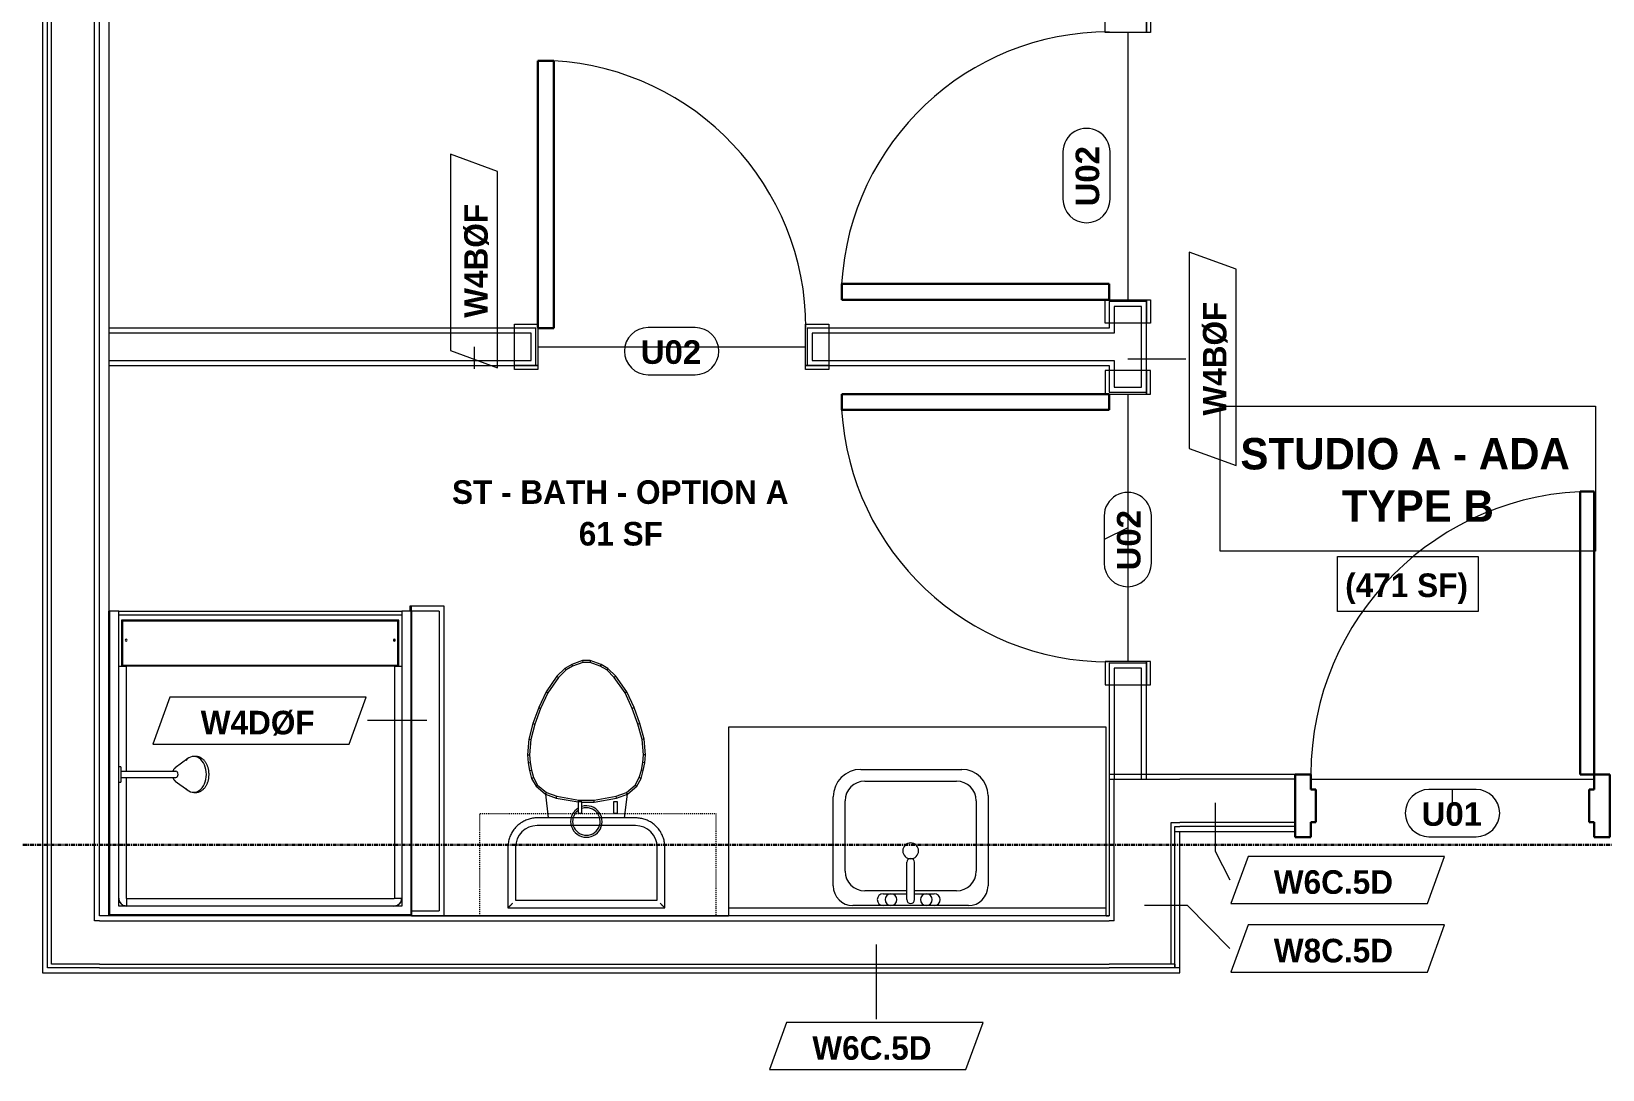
# Model space of a CAD drawing. Header units: inches. Extents: x -4058 to -1781, y 9814 to 12264.
# Drawn here: x -3411.7 to -3211.9, y 10438.6 to 10570.7 of the extents above; entities that cross this region are included whole.
import ezdxf

# ---------------------------------------------------------------- set-up
doc = ezdxf.new("R2010")
doc.units = ezdxf.units.IN
doc.header["$MEASUREMENT"] = 0
doc.linetypes.add('Dash', pattern=[0.25, 0.125, -0.125])
doc.linetypes.add('Grid Line 1_2_', pattern=[0.875, 0.5, -0.125, 0.125, -0.125])
for name, color, linetype, lineweight in [('0-1', 7, 'Continuous', 5), ('0-2', 7, 'Continuous', 9), ('A-AREA-IDEN', 2, 'Continuous', 9), ('A-DOOR-1', 7, 'Continuous', 9), ('A-DOOR-2', 10, 'Continuous', 30), ('A-DOOR-3', 31, 'Continuous', 9), ('A-DOOR-4', 31, 'Continuous', 30), ('A-DOOR-FRAM-2', 10, 'Continuous', 30), ('A-DOOR-IDEN', 31, 'Continuous', 9), ('A-FLOR-2', 192, 'Continuous', 9), ('A-WALL', 113, 'Continuous', 18), ('A-WALL-2', 250, 'Continuous', 18), ('A-WALL-3', 113, 'Continuous', 9), ('A-WALL-IDEN', 211, 'Continuous', 9), ('I-WALL-1', 7, 'Continuous', 9), ('P-SANR-FIXT', 6, 'Continuous', 9), ('Q-CASE', 31, 'Continuous', 9), ('Q-CASE-3', 31, 'Dash', 9), ('S-GRID-1', 1, 'Grid Line 1_2_', 30)]:
    doc.layers.add(name, color=color, linetype=linetype, lineweight=lineweight)
doc.styles.add('Arial_B', font='arialbd.ttf', dxfattribs={"height": 3})
doc.styles.add('Century Gothic_B', font='GOTHICB.TTF', dxfattribs={"height": 4})
doc.styles.add('Century Gothic_B_1', font='GOTHICB.TTF', dxfattribs={"height": 3})

# ---------------------------------------------------------------- blocks, each defined once
blk = doc.blocks.new('HOLLOW METAL - UNIT DOOR-2191978-UNIT PLANS - 1ST FLOOR')
at = {"layer": 'A-DOOR-1'}
blk.add_arc((18, 3.875), 36, 90, 180, dxfattribs=at)
at = {"layer": 'A-DOOR-2'}
for p, q in [((18, 39.875), (16.25, 39.875)), ((16.25, 39.875), (16.25, 3.875)), ((18, 3.875), (18, 39.875)), ((16.25, 3.875), (18, 3.875))]:
    blk.add_line(p, q, dxfattribs=at)
at = {"layer": 'A-DOOR-FRAM-2'}
for p, q in [((-18, 3.875), (-20, 3.875)), ((-20, 3.875), (-20, -4.125)), ((-18, 1.9375), (-18, 3.875)), ((18, 3.875), (18, 1.9375)), ((20, 3.875), (18, 3.875)), ((20, -4.125), (20, 3.875)), ((-17.375, 1.9375), (-18, 1.9375)), ((-17.375, -2.1875), (-17.375, 1.9375)), ((18, 1.9375), (17.375, 1.9375)), ((17.375, 1.9375), (17.375, -2.1875)), ((-18, -4.125), (-18, -2.1875)), ((-18, -2.1875), (-17.375, -2.1875)), ((17.375, -2.1875), (18, -2.1875)), ((18, -2.1875), (18, -4.125)), ((-20, -4.125), (-18, -4.125)), ((18, -4.125), (20, -4.125))]:
    blk.add_line(p, q, dxfattribs=at)
blk = doc.blocks.new('CTR - 1st Phase - Common Walls_rvt-1-UNIT PLANS - 1ST FLOOR')
at = {"layer": 'A-WALL-2'}
for p, q in [((-3409.67, 10451.54), (-3409.67, 10814.49)), ((-3409.17, 10452.04), (-3409.17, 10814.49)), ((-3403.67, 10457.54), (-3403.67, 10814.49)), ((-3274.05, 10475.54), (-3266.8, 10475.54)), ((-3274.05, 10457.54), (-3274.05, 10475.54)), ((-3266.8, 10475.54), (-3265.67, 10475.54)), ((-3251.01, 10475.54), (-3265.67, 10475.54)), ((-3266.8, 10470.04), (-3266.3, 10470.04)), ((-3266.8, 10452.04), (-3266.8, 10470.04)), ((-3266.3, 10470.04), (-3265.67, 10470.04)), ((-3266.3, 10468.91), (-3266.3, 10469.54)), ((-3266.3, 10469.54), (-3265.67, 10469.54)), ((-3266.3, 10468.91), (-3266.3, 10469.54)), ((-3266.3, 10468.91), (-3265.67, 10468.91)), ((-3266.3, 10452.04), (-3266.3, 10468.91)), ((-3251.01, 10470.04), (-3265.67, 10470.04)), ((-3251.01, 10469.54), (-3265.67, 10469.54)), ((-3403.05, 10457.54), (-3403.67, 10457.54)), ((-3403.05, 10457.54), (-3274.67, 10457.54)), ((-3274.05, 10457.54), (-3274.67, 10457.54)), ((-3409.17, 10451.54), (-3409.67, 10451.54)), ((-3403.67, 10452.04), (-3409.17, 10452.04)), ((-3403.05, 10451.54), (-3409.17, 10451.54)), ((-3403.05, 10452.04), (-3403.67, 10452.04)), ((-3403.05, 10452.04), (-3274.67, 10452.04)), ((-3403.05, 10451.54), (-3274.67, 10451.54)), ((-3274.05, 10452.04), (-3274.67, 10452.04)), ((-3266.3, 10451.54), (-3274.67, 10451.54)), ((-3266.8, 10452.04), (-3274.05, 10452.04)), ((-3266.3, 10452.04), (-3266.8, 10452.04)), ((-3266.3, 10452.04), (-3266.3, 10451.54)), ((-3266.3, 10451.54), (-3266.3, 10452.04)), ((-3265.67, 10451.54), (-3266.3, 10451.54))]:
    blk.add_line(p, q, dxfattribs=at)
at = {"layer": 'I-WALL-1'}
for p, q in [((-3410.3, 10814.49), (-3410.3, 10450.91)), ((-3403.05, 10458.16), (-3403.05, 10814.49)), ((-3274.67, 10476.16), (-3274.67, 10458.16)), ((-3274.05, 10476.16), (-3274.67, 10476.16)), ((-3265.67, 10476.16), (-3274.05, 10476.16)), ((-3251.01, 10476.16), (-3265.67, 10476.16)), ((-3265.67, 10468.91), (-3251.01, 10468.91)), ((-3265.67, 10451.54), (-3265.67, 10468.91)), ((-3401.86, 10458.16), (-3403.05, 10458.16)), ((-3274.67, 10458.16), (-3363.36, 10458.16)), ((-3410.3, 10450.91), (-3409.67, 10450.91)), ((-3409.67, 10450.91), (-3403.05, 10450.91)), ((-3403.05, 10450.91), (-3274.67, 10450.91)), ((-3274.67, 10450.91), (-3265.67, 10450.91)), ((-3265.67, 10450.91), (-3265.67, 10451.54))]:
    blk.add_line(p, q, dxfattribs=at)
at = {"layer": '0-2'}
blk.add_blockref('HOLLOW METAL - UNIT DOOR-2191978-UNIT PLANS - 1ST FLOOR', (-3231.01, 10472.29), dxfattribs=at)
blk = doc.blocks.new('CTR - 1st Phase - Structure_rvt-1-UNIT PLANS - 1ST FLOOR')
at = {"layer": 'S-GRID-1'}
blk.add_line((-1781.27, 10467.19), (-4041.78, 10467.19), dxfattribs=at)
blk = doc.blocks.new('SWING - SINGLE - FLUSH - SWING - FLUSH - 2-10 x 6-8 - PRIVACY-V37-UNIT PLANS - 1ST FLOOR')
at = {"layer": 'A-DOOR-3'}
for p, q in [((-20, 2.37), (-20, 2.87)), ((-20, 2.87), (-17, 2.87)), ((-20, 2.37), (-17, 2.37)), ((-20, -2.88), (-20, 2.37)), ((-17, 2.37), (-20, 2.37)), ((-17, 2.87), (-17, 2.37)), ((-17, 2.37), (-17, -2.88)), ((17, 2.37), (17, 2.87)), ((17, 2.87), (20, 2.87)), ((17, 2.37), (20, 2.37)), ((17, -2.88), (17, 2.37)), ((20, 2.37), (17, 2.37)), ((20, 2.87), (20, 2.37)), ((20, 2.37), (20, -2.88)), ((-17, -2.88), (-20, -2.88)), ((20, -2.88), (17, -2.88))]:
    blk.add_line(p, q, dxfattribs=at)
blk.add_arc((17, -2.38), 34.07, 180, 266.6343, dxfattribs=at)
at = {"layer": 'A-DOOR-4'}
for p, q in [((15, -2.38), (15, -36.38)), ((17, -2.38), (15, -2.38)), ((17, -2.38), (17, -36.38)), ((17, -36.38), (15, -36.38))]:
    blk.add_line(p, q, dxfattribs=at)
blk = doc.blocks.new('SWING - SINGLE - FLUSH - SWING - FLUSH - 2-10 x 6-8 - PRIVACY-4346070-UNIT PLANS - 1ST FLOOR')
at = {"layer": 'A-DOOR-3'}
for p, q in [((-20, 2.37), (-20, 2.87)), ((-20, 2.87), (-17, 2.87)), ((-20, 2.37), (-17, 2.37)), ((-20, -2.88), (-20, 2.37)), ((-17, 2.37), (-20, 2.37)), ((-17, 2.87), (-17, 2.37)), ((-17, 2.37), (-17, -2.88)), ((17, 2.37), (17, 2.87)), ((17, 2.87), (20, 2.87)), ((17, 2.37), (20, 2.37)), ((17, -2.88), (17, 2.37)), ((20, 2.37), (17, 2.37)), ((20, 2.87), (20, 2.37)), ((20, 2.37), (20, -2.88)), ((-17, -2.88), (-20, -2.88)), ((20, -2.88), (17, -2.88))]:
    blk.add_line(p, q, dxfattribs=at)
blk.add_arc((17, -2.38), 34.07, 180, 266.6343, dxfattribs=at)
at = {"layer": 'A-DOOR-4'}
for p, q in [((15, -2.38), (15, -36.38)), ((17, -2.38), (15, -2.38)), ((17, -2.38), (17, -36.38)), ((17, -36.38), (15, -36.38))]:
    blk.add_line(p, q, dxfattribs=at)
blk = doc.blocks.new('M_Sink Vanity-Square - 500 x 440mm-1372835-UNIT PLANS - 1ST FLOOR')
at = {"layer": 'P-SANR-FIXT'}
for p, q in [((-5.72, 10.23), (7.14, 10.23)), ((-5.22, 8.73), (6.46, 8.73)), ((-9.22, -4.59), (-9.22, 6.73)), ((-7.72, -2.72), (-7.72, 6.23)), ((8.96, 6.23), (8.96, -2.72)), ((10.46, 6.91), (10.46, -4.59)), ((0.12, -6.33), (0.12, -1.59)), ((1.12, -6.33), (1.12, -1.59)), ((0.12, -5.22), (-5.22, -5.22)), ((-2.88, -5.59), (0.12, -5.59)), ((6.46, -5.22), (1.12, -5.22)), ((1.12, -5.59), (3.62, -5.59)), ((7.96, -7.09), (-6.72, -7.09)), ((3.62, -7.09), (-2.88, -7.09))]:
    blk.add_line(p, q, dxfattribs=at)
for centre, radius, start, end in [((-5.72, 6.73), 3.5, 90, 180), ((7.14, 6.91), 3.32, 360, 90), ((-5.22, 6.23), 2.5, 90, 180), ((6.46, 6.23), 2.5, 360, 90), ((0.62, -0.13), 1, 360, 180), ((0.62, -0.13), 1, 180, 0), ((0.62, -1.59), 0.5, 360, 180), ((-5.22, -2.72), 2.5, 180, 270), ((6.46, -2.72), 2.5, 270, 360), ((-6.72, -4.59), 2.5, 180, 270), ((-2.88, -6.34), 0.75, 90, 270), ((-1.88, -6.34), 0.75, 360, 180), ((2.62, -6.34), 0.75, 0, 180), ((3.62, -6.34), 0.75, 270, 90), ((7.96, -4.59), 2.5, 270, 0), ((-1.88, -6.34), 0.75, 180, 0), ((0.62, -6.33), 0.5, 180, 0), ((2.62, -6.34), 0.75, 180, 0)]:
    blk.add_arc(centre, radius, start, end, dxfattribs=at)
blk = doc.blocks.new('Toilet-Domestic-3D - Toilet-Domestic-3D-1352612-UNIT PLANS - 1ST FLOOR')
at = {"layer": 'P-SANR-FIXT'}
for p, q in [((-9.98, 19.48), (-9.98, 11.75)), ((9.98, 19.48), (-9.98, 19.48)), ((-9.86, 19.36), (-9.98, 19.48)), ((9, 18.5), (-9, 18.5)), ((-9, 18.5), (-9, 11.75)), ((-9, 18.5), (-9, 11.75)), ((9, 18.5), (-9, 18.5)), ((9, 11.75), (9, 18.5)), ((9, 11.75), (9, 18.5)), ((9.98, 19.48), (9.86, 19.36)), ((9.98, 11.75), (9.98, 19.48)), ((-6.25, 9), (6.25, 9)), ((-6.25, 9), (6.25, 9)), ((-6.25, 8.02), (6.25, 8.02)), ((-4.86, 8.02), (-5.21, 5)), ((5.21, 5), (4.86, 8.02)), ((-1, 6), (-3.84, 5.5)), ((-1, 6), (-0.98, 5.75)), ((0.56, 6), (-1, 6)), ((-6.4, 4), (-6.97, 3)), ((-5.21, 5), (-6.4, 4)), ((-6.21, 3.84), (-6.4, 4)), ((-5.08, 4.78), (-6.21, 3.84)), ((-3.84, 5.5), (-5.21, 5)), ((-5.21, 5), (-5.08, 4.78)), ((-3.77, 5.26), (-5.08, 4.78)), ((-3.84, 5.5), (-3.77, 5.26)), ((-0.98, 5.75), (-3.77, 5.26)), ((0.98, 5.75), (-0.98, 5.75)), ((1, 5.98), (0.98, 5.75)), ((3.77, 5.26), (0.98, 5.75)), ((3.84, 5.5), (1.05, 5.99)), ((3.84, 5.5), (3.77, 5.26)), ((5.08, 4.78), (3.77, 5.26)), ((5.21, 5), (3.84, 5.5)), ((5.21, 5), (5.08, 4.78)), ((6.21, 3.84), (5.08, 4.78)), ((6.4, 4), (5.21, 5)), ((6.4, 4), (6.21, 3.84)), ((6.97, 3), (6.4, 4)), ((-7.24, 2), (-7.41, 1)), ((-6.97, 3), (-7.24, 2)), ((-7.24, 2), (-6.99, 1.95)), ((-6.73, 2.9), (-6.99, 1.95)), ((-6.97, 3), (-6.73, 2.9)), ((-6.21, 3.84), (-6.73, 2.9)), ((6.73, 2.9), (6.21, 3.84)), ((6.97, 3), (6.73, 2.9)), ((6.99, 1.95), (6.73, 2.9)), ((7.24, 2), (6.97, 3)), ((7.24, 2), (6.99, 1.95)), ((7.41, 1), (7.24, 2)), ((-7.41, 1), (-7.5, 0)), ((-7.41, 1), (-7.16, 0.96)), ((-7.16, 0.96), (-7.25, 0)), ((-6.99, 1.95), (-7.16, 0.96)), ((7.16, 0.96), (6.99, 1.95)), ((7.41, 1), (7.16, 0.96)), ((7.25, 0), (7.16, 0.96)), ((7.5, 0), (7.25, 0)), ((7.5, 0), (7.41, 1)), ((-7.5, 0), (-7.25, 0)), ((-7.5, 0), (-7.33, -1.99)), ((-7.33, -1.99), (-7.08, -1.95)), ((-7.33, -1.99), (-6.79, -4)), ((-7.25, 0), (-7.08, -1.95)), ((-7.08, -1.95), (-6.55, -3.92)), ((6.55, -3.92), (7.08, -1.95)), ((6.79, -4), (7.33, -1.99)), ((7.08, -1.95), (7.25, 0)), ((7.33, -1.99), (7.08, -1.95)), ((7.33, -1.99), (7.5, 0)), ((-6.79, -4), (-6.55, -3.92)), ((-6.55, -3.92), (-5.83, -5.9)), ((5.83, -5.9), (6.55, -3.92)), ((6.79, -4), (6.55, -3.92)), ((-6.79, -4), (-6.06, -6)), ((-6.06, -6), (-5.83, -5.9)), ((-5.83, -5.9), (-4.91, -7.88)), ((4.91, -7.88), (5.83, -5.9)), ((6.06, -6), (5.83, -5.9)), ((6.06, -6), (6.79, -4)), ((-6.06, -6), (-5.13, -8)), ((-5.13, -8), (-4.91, -7.88)), ((-4.91, -7.88), (-3.55, -9.84)), ((3.55, -9.84), (4.91, -7.88)), ((5.13, -8), (4.91, -7.88)), ((5.13, -8), (6.06, -6)), ((-5.13, -8), (-3.74, -10)), ((-3.74, -10), (-3.55, -9.84)), ((-3.55, -9.84), (-2.59, -10.8)), ((2.59, -10.8), (3.55, -9.84)), ((3.74, -10), (3.55, -9.84)), ((3.74, -10), (5.13, -8)), ((-3.74, -10), (-2.74, -11)), ((-2.74, -11), (-2.59, -10.8)), ((-2.74, -11), (-1.87, -11.5)), ((-2.59, -10.8), (-1.77, -11.27)), ((-1.87, -11.5), (-1.77, -11.27)), ((-1.87, -11.5), (-0.5, -12)), ((-1.77, -11.27), (-0.46, -11.75)), ((-0.5, -12), (-0.46, -11.75)), ((-0.46, -11.75), (0.46, -11.75)), ((0.46, -11.75), (1.77, -11.27)), ((0.5, -12), (0.46, -11.75)), ((0.5, -12), (1.87, -11.5)), ((1.77, -11.27), (2.59, -10.8)), ((1.87, -11.5), (1.77, -11.27)), ((1.87, -11.5), (2.74, -11)), ((2.74, -11), (2.59, -10.8)), ((2.74, -11), (3.74, -10)), ((-0.5, -12), (0.5, -12))]:
    blk.add_line(p, q, dxfattribs=at)
at = {"layer": 'P-SANR-FIXT', "flags": 128}
for points in [[(-9.98, 11.75), (-9.97, 11.6), (-9.97, 11.45), (-9.95, 11.3), (-9.93, 11.16), (-9.9, 11.01), (-9.87, 10.86), (-9.83, 10.72), (-9.79, 10.58), (-9.74, 10.44), (-9.68, 10.3), (-9.62, 10.16), (-9.56, 10.03), (-9.48, 9.9), (-9.41, 9.77), (-9.33, 9.65), (-9.24, 9.52), (-9.15, 9.41), (-9.05, 9.29), (-8.95, 9.18), (-8.85, 9.08), (-8.74, 8.97), (-8.62, 8.88), (-8.51, 8.78), (-8.39, 8.7), (-8.26, 8.61), (-8.14, 8.54), (-8.01, 8.46), (-7.87, 8.4), (-7.74, 8.33), (-7.6, 8.28), (-7.46, 8.22), (-7.32, 8.18), (-7.17, 8.14), (-7.03, 8.11), (-6.88, 8.08), (-6.74, 8.05), (-6.59, 8.04), (-6.44, 8.03), (-6.29, 8.02), (-6.25, 8.02)], [(6.25, 8.02), (6.4, 8.03), (6.55, 8.03), (6.7, 8.05), (6.84, 8.07), (6.99, 8.1), (7.14, 8.13), (7.28, 8.17), (7.42, 8.21), (7.56, 8.26), (7.7, 8.32), (7.84, 8.38), (7.97, 8.44), (8.1, 8.52), (8.23, 8.59), (8.35, 8.67), (8.48, 8.76), (8.59, 8.85), (8.71, 8.95), (8.82, 9.05), (8.92, 9.15), (9.03, 9.26), (9.12, 9.38), (9.22, 9.49), (9.3, 9.61), (9.39, 9.74), (9.46, 9.86), (9.54, 9.99), (9.6, 10.13), (9.67, 10.26), (9.72, 10.4), (9.78, 10.54), (9.82, 10.68), (9.86, 10.83), (9.89, 10.97), (9.92, 11.12), (9.95, 11.26), (9.96, 11.41), (9.97, 11.56), (9.98, 11.71), (9.98, 11.75)]]:
    blk.add_lwpolyline(points, dxfattribs=at)
at = {"layer": 'P-SANR-FIXT'}
for centre, radius, start, end in [((-6.25, 11.75), 2.75, 180, 270), ((-6.25, 11.75), 2.75, 180, 270), ((0, 8.48), 2, 360, 286.863), ((0, 8.48), 1.75, 360, 289.017), ((6.25, 11.75), 2.75, 270, 360), ((6.25, 11.75), 2.75, 270, 360), ((0, 8.48), 2, 302.0714, 360), ((0, 8.48), 1.75, 308.7554, 360)]:
    blk.add_arc(centre, radius, start, end, dxfattribs=at)
for points in [[(-9.98, 19.48), (-9.98, 19.48), (-9.98, 19.48), (-9.98, 19.48)], [(9.98, 19.48), (9.98, 19.48), (9.98, 19.48), (9.98, 19.48)]]:
    blk.add_open_spline(points, degree=3, dxfattribs=at)
for points, knots in [([(-9.37, 18.87), (-9.41, 18.91), (-9.47, 18.97), (-9.55, 19.05), (-9.6, 19.1), (-9.66, 19.16), (-9.71, 19.21), (-9.75, 19.25), (-9.78, 19.28), (-9.8, 19.3), (-9.82, 19.32), (-9.85, 19.35), (-9.86, 19.36), (-9.86, 19.36)], [0, 0, 0, 0, 0.166667, 0.25, 0.333333, 0.416667, 0.5, 0.583333, 0.666667, 0.708333, 0.75, 0.833333, 1, 1, 1, 1]), ([(9.86, 19.36), (9.86, 19.36), (9.85, 19.35), (9.82, 19.32), (9.8, 19.3), (9.78, 19.28), (9.75, 19.25), (9.71, 19.21), (9.66, 19.16), (9.6, 19.1), (9.55, 19.05), (9.47, 18.97), (9.41, 18.91), (9.37, 18.87)], [-1, -1, -1, -1, -0.833333, -0.75, -0.708333, -0.666667, -0.583333, -0.5, -0.416667, -0.333333, -0.25, -0.166667, 0, 0, 0, 0])]:
    blk.add_open_spline(points, degree=3, knots=knots, dxfattribs=at)
blk = doc.blocks.new('Bath Vanity - Bath Vanity 48_-3150017-UNIT PLANS - 1ST FLOOR')
at = {"layer": 'Q-CASE'}
for p, q in [((24.74, 24), (-23.26, 24)), ((-23.26, 24), (-23.26, 1)), ((24.74, 1), (24.74, 24))]:
    blk.add_line(p, q, dxfattribs=at)
blk = doc.blocks.new('BATHROOM MIRROR - BATHROOM MIRROR 48_-3123886-UNIT PLANS - 1ST FLOOR')
at = {"layer": 'Q-CASE'}
for p, q in [((-23.26, -23), (24.74, -23)), ((-23.26, -23), (-23.26, -24)), ((24.74, -24), (24.74, -23)), ((24.74, -24), (-23.26, -24))]:
    blk.add_line(p, q, dxfattribs=at)
blk = doc.blocks.new('300 Series Wall Hung Cabinet_326 - 30_-2909953-UNIT PLANS - 1ST FLOOR')
at = {"layer": 'Q-CASE'}
for p, q in [((-2.01, 14.69), (-2.5, 14.69)), ((-2.5, 14.69), (-2.5, 13.19)), ((-2.01, 13.19), (-2.01, 14.69)), ((2.49, 14.69), (2, 14.69)), ((2, 14.69), (2, 13.19)), ((2.49, 13.19), (2.49, 14.69)), ((-2.01, 13.19), (-2.5, 13.19)), ((2.49, 13.19), (2, 13.19))]:
    blk.add_line(p, q, dxfattribs=at)
at = {"layer": 'Q-CASE-3'}
for p, q in [((-15, 0.19), (-15, 13.19)), ((-15, 13.19), (15, 13.19)), ((15, 13.19), (15, 0.19)), ((15, 0.19), (-15, 0.19))]:
    blk.add_line(p, q, dxfattribs=at)
blk = doc.blocks.new('SWING - SINGLE - FLUSH - SWING - FLUSH - 2-10 x 6-8 - PRIVACY-4346067-UNIT PLANS - 1ST FLOOR')
at = {"layer": 'A-DOOR-3'}
for p, q in [((-17, 2.87), (-20, 2.87)), ((-20, 2.87), (-20, -2.38)), ((-17, -2.38), (-17, 2.87)), ((20, 2.87), (17, 2.87)), ((17, 2.87), (17, -2.38)), ((20, -2.38), (20, 2.87)), ((-20, -2.38), (-17, -2.38)), ((-17, -2.38), (-20, -2.38)), ((-20, -2.38), (-20, -2.88)), ((-20, -2.88), (-17, -2.88)), ((-17, -2.88), (-17, -2.38)), ((17, -2.38), (20, -2.38)), ((20, -2.38), (17, -2.38)), ((17, -2.38), (17, -2.88)), ((17, -2.88), (20, -2.88)), ((20, -2.88), (20, -2.38))]:
    blk.add_line(p, q, dxfattribs=at)
blk.add_arc((17, 2.37), 34.07, 93.3657, 180, dxfattribs=at)
at = {"layer": 'A-DOOR-4'}
for p, q in [((15, 2.37), (15, 36.38)), ((17, 36.38), (15, 36.38)), ((17, 2.37), (17, 36.38)), ((17, 2.37), (15, 2.37))]:
    blk.add_line(p, q, dxfattribs=at)
blk = doc.blocks.new('The Shower - The Shower-4050272-UNIT PLANS - 1ST FLOOR')
at = {"layer": 'P-SANR-FIXT'}
for p, q in [((0, -0.5), (38.5, -0.5)), ((0, -39.25), (0, -0.5)), ((0.12, -39.25), (0.12, -0.63)), ((0.12, -0.63), (38.38, -0.63)), ((1.25, -39.25), (1.25, -1.75)), ((1.25, -1.75), (37.25, -1.75)), ((1.73, -1.9), (1.7, -1.92)), ((2.01, -1.78), (1.93, -1.8)), ((36.25, -1.77), (2.25, -1.77)), ((36.25, -1.77), (36.25, -1.75)), ((36.57, -1.8), (36.49, -1.78)), ((36.8, -1.92), (36.77, -1.9)), ((37.25, -1.75), (37.25, -17.52)), ((38.38, -0.63), (38.38, -39.25)), ((38.5, -0.5), (38.5, -39.25)), ((1.3, -2.43), (1.28, -2.51)), ((1.38, -2.26), (1.37, -2.28)), ((1.42, -2.2), (1.4, -2.23)), ((1.58, -2.01), (1.51, -2.08)), ((2.2, -32.27), (2.2, -2.75)), ((36.25, -2.7), (2.25, -2.7)), ((36.3, -18.11), (36.3, -2.75)), ((36.99, -2.08), (36.92, -2.01)), ((37.1, -2.23), (37.08, -2.2)), ((37.13, -2.28), (37.12, -2.26)), ((37.22, -2.51), (37.2, -2.43)), ((36.3, -32.27), (36.3, -18.89)), ((37.25, -19.48), (37.25, -39.25)), ((1.62, -32.27), (1.62, -38.13)), ((36.75, -32.38), (1.75, -32.38)), ((1.75, -32.38), (1.75, -38)), ((2.2, -32.27), (36.3, -32.27)), ((36.75, -38), (36.75, -32.38)), ((36.88, -38.13), (36.88, -32.27)), ((0.12, -39.25), (0, -39.25)), ((0.12, -39.25), (1.25, -39.25)), ((1.25, -38.75), (37.25, -38.75)), ((1.25, -39.25), (1.25, -38.75)), ((37.25, -39.25), (1.25, -39.25)), ((1.62, -38.13), (36.88, -38.13)), ((1.75, -38), (36.75, -38)), ((37.25, -38.75), (37.25, -39.25)), ((37.25, -39.25), (38.38, -39.25)), ((38.5, -39.25), (38.38, -39.25))]:
    blk.add_line(p, q, dxfattribs=at)
for centre, radius, start, end in [((2.25, -2.75), 1, 90, 180), ((36.25, -2.75), 1, 0, 90), ((2.2, -35.56), 0.125, 0, 180), ((2.2, -35.56), 0.125, 180, 0), ((36.3, -35.56), 0.125, 0, 180), ((36.3, -35.56), 0.125, 180, 0)]:
    blk.add_arc(centre, radius, start, end, dxfattribs=at)
for centre, major_axis, start_param, end_param in [((2.2, -32.28), (0.95, 0), 1.570796, 3.141593), ((36.3, -32.28), (-0.95, 0), 3.141593, 4.712389)]:
    blk.add_ellipse(centre, major_axis=major_axis, ratio=0.019505, start_param=start_param, end_param=end_param, dxfattribs=at)
for points, knots in [([(2.25, -1.77), (2.19, -1.77), (2.06, -1.78), (1.8, -1.86), (1.53, -2.04), (1.34, -2.32), (1.26, -2.57), (1.25, -2.7), (1.25, -2.77)], [-0.001856, -0.001856, -0.001856, -0.001856, 0.123376, 0.248608, 0.499072, 0.749536, 0.874768, 1, 1, 1, 1]), ([(1.75, -1.88), (1.77, -1.87), (1.86, -1.82), (2.03, -1.77), (2.17, -1.75), (2.25, -1.75)], [-0.332096, -0.332096, -0.332096, -0.332096, -0.2857143, -0.1428571, 0, 0, 0, 0]), ([(36.25, -1.75), (36.31, -1.75), (36.42, -1.76), (36.59, -1.8), (36.7, -1.85), (36.75, -1.88)], [-1, -1, -1, -1, -0.8928571, -0.7857143, -0.6665409, -0.6665409, -0.6665409, -0.6665409]), ([(37.25, -2.77), (37.25, -2.7), (37.24, -2.57), (37.16, -2.32), (36.98, -2.04), (36.7, -1.86), (36.45, -1.78), (36.32, -1.77), (36.25, -1.77)], [-0.001856, -0.001856, -0.001856, -0.001856, 0.123376, 0.248608, 0.499072, 0.749536, 0.874768, 1, 1, 1, 1]), ([(36.75, -1.88), (36.79, -1.91), (36.89, -1.97), (36.97, -2.05), (37.01, -2.11)], [-0.666048, -0.666048, -0.666048, -0.666048, -0.5714286, -0.4462442, -0.4462442, -0.4462442, -0.4462442]), ([(1.38, -2.25), (1.41, -2.21), (1.47, -2.12), (1.55, -2.04), (1.59, -2)], [-0.666048, -0.666048, -0.666048, -0.666048, -0.5714286, -0.4597287, -0.4597287, -0.4597287, -0.4597287]), ([(2.25, -2.7), (2.24, -2.7), (2.24, -2.7), (2.23, -2.7), (2.22, -2.71), (2.22, -2.71), (2.21, -2.72), (2.21, -2.73), (2.2, -2.74), (2.2, -2.74), (2.2, -2.75), (2.2, -2.75)], [-1, -1, -1, -1, -0.833333, -0.75, -0.666667, -0.583333, -0.416667, -0.333333, -0.208333, -0.083333, 0, 0, 0, 0]), ([(36.3, -2.75), (36.3, -2.74), (36.3, -2.74), (36.3, -2.73), (36.29, -2.72), (36.29, -2.72), (36.28, -2.71), (36.27, -2.71), (36.26, -2.7), (36.26, -2.7), (36.25, -2.7), (36.25, -2.7)], [-1, -1, -1, -1, -0.833333, -0.75, -0.666667, -0.583333, -0.416667, -0.333333, -0.208333, -0.083333, 0, 0, 0, 0]), ([(37.12, -2.25), (37.13, -2.27), (37.16, -2.33), (37.18, -2.38), (37.19, -2.42)], [-0.332096, -0.332096, -0.332096, -0.332096, -0.2857143, -0.2167295, -0.2167295, -0.2167295, -0.2167295])]:
    blk.add_open_spline(points, degree=3, knots=knots, dxfattribs=at)
for points in [[(1.63, -1.97), (1.67, -1.94), (1.71, -1.91), (1.75, -1.88)], [(36.25, -2.7), (36.25, -2.62), (36.25, -2.45), (36.25, -2.22), (36.25, -2.03), (36.25, -1.88), (36.25, -1.82), (36.25, -1.8)], [(1.25, -2.75), (1.25, -2.74), (1.25, -2.72), (1.25, -2.71)], [(2.2, -2.75), (2.12, -2.75), (1.95, -2.75), (1.72, -2.75), (1.52, -2.76), (1.37, -2.76), (1.27, -2.76), (1.25, -2.77), (1.25, -2.77)], [(1.35, -2.32), (1.36, -2.3), (1.37, -2.27), (1.38, -2.25)], [(37.05, -2.15), (37.07, -2.18), (37.09, -2.21), (37.12, -2.25)], [(37.25, -2.67), (37.25, -2.7), (37.25, -2.72), (37.25, -2.75)]]:
    blk.add_open_spline(points, degree=3, dxfattribs=at)
blk = doc.blocks.new('Shower Head - Shower Head-3260035-UNIT PLANS - 1ST FLOOR')
at = {"layer": 'P-SANR-FIXT'}
for p, q in [((-2.28, 9.81), (-2.28, 9.54)), ((-2.02, 8.78), (-0.84, 7.19)), ((0.84, 7.19), (2.02, 8.78)), ((2.28, 9.54), (2.28, 9.81)), ((-0.39, 7.27), (-0.39, 6.01)), ((0.39, 6.01), (0.39, 7.27)), ((-0.98, 0.26), (-0.98, 0)), ((-0.98, 0.26), (0.98, 0.26)), ((-0.39, 1), (-0.39, 0.26)), ((0.39, 0.26), (0.39, 1)), ((0.98, 0), (0.98, 0.26)), ((0.98, 0), (-0.98, 0))]:
    blk.add_line(p, q, dxfattribs=at)
at = {"layer": 'P-SANR-FIXT', "flags": 128}
for points in [[(0, 11.49), (-0.09, 11.49), (-0.18, 11.48), (-0.27, 11.48), (-0.35, 11.47), (-0.44, 11.46), (-0.53, 11.44), (-0.62, 11.43), (-0.7, 11.41), (-0.79, 11.39), (-0.87, 11.36), (-0.95, 11.34), (-1.03, 11.31), (-1.11, 11.28), (-1.19, 11.25), (-1.26, 11.21), (-1.34, 11.17), (-1.41, 11.13), (-1.48, 11.09), (-1.55, 11.05), (-1.61, 11), (-1.68, 10.95), (-1.74, 10.9), (-1.8, 10.85), (-1.85, 10.8), (-1.9, 10.74), (-1.95, 10.69), (-2, 10.63), (-2.04, 10.57), (-2.08, 10.51), (-2.12, 10.44), (-2.15, 10.38), (-2.18, 10.31), (-2.21, 10.25), (-2.23, 10.18), (-2.25, 10.11), (-2.26, 10.04), (-2.27, 9.97), (-2.28, 9.9), (-2.28, 9.83), (-2.28, 9.81)], [(2.28, 9.81), (2.28, 9.88), (2.28, 9.95), (2.27, 10.02), (2.25, 10.09), (2.24, 10.16), (2.21, 10.23), (2.19, 10.3), (2.16, 10.36), (2.13, 10.43), (2.09, 10.49), (2.05, 10.55), (2.01, 10.61), (1.97, 10.67), (1.92, 10.73), (1.86, 10.79), (1.81, 10.84), (1.75, 10.89), (1.69, 10.94), (1.63, 10.99), (1.57, 11.04), (1.5, 11.08), (1.43, 11.12), (1.36, 11.16), (1.28, 11.2), (1.21, 11.24), (1.13, 11.27), (1.05, 11.3), (0.97, 11.33), (0.89, 11.36), (0.81, 11.38), (0.72, 11.4), (0.64, 11.42), (0.55, 11.44), (0.47, 11.45), (0.38, 11.46), (0.29, 11.47), (0.2, 11.48), (0.11, 11.49), (0.02, 11.49), (0, 11.49)], [(-0.84, 7.19), (-0.81, 7.16), (-0.79, 7.13), (-0.76, 7.1), (-0.73, 7.08), (-0.7, 7.05), (-0.68, 7.03), (-0.65, 7.01), (-0.62, 6.98), (-0.59, 6.97), (-0.56, 6.95), (-0.53, 6.93), (-0.49, 6.91), (-0.46, 6.9), (-0.43, 6.89), (-0.4, 6.87)], [(-0.39, 6.01), (-0.39, 5.81), (-0.39, 5.6), (-0.39, 5.38), (-0.39, 5.15), (-0.39, 4.92), (-0.39, 4.68), (-0.39, 4.43), (-0.39, 4.18), (-0.39, 3.93), (-0.39, 3.67), (-0.39, 3.4), (-0.39, 3.13), (-0.39, 2.86), (-0.39, 2.59), (-0.39, 2.31), (-0.39, 2.03), (-0.39, 1.75), (-0.39, 1.46), (-0.39, 1.18), (-0.39, 1)], [(0.39, 6.87), (0.43, 6.88), (0.46, 6.9), (0.49, 6.91), (0.52, 6.93), (0.55, 6.94), (0.58, 6.96), (0.61, 6.98), (0.64, 7), (0.67, 7.03), (0.7, 7.05), (0.73, 7.07), (0.76, 7.1), (0.78, 7.13), (0.81, 7.16), (0.83, 7.19), (0.84, 7.19)], [(0.39, 1), (0.39, 1.29), (0.39, 1.57), (0.39, 1.85), (0.39, 2.13), (0.39, 2.41), (0.39, 2.69), (0.39, 2.96), (0.39, 3.23), (0.39, 3.5), (0.39, 3.76), (0.39, 4.02), (0.39, 4.27), (0.39, 4.52), (0.39, 4.77), (0.39, 5), (0.39, 5.23), (0.39, 5.46), (0.39, 5.67), (0.39, 5.88), (0.39, 6.01)]]:
    blk.add_lwpolyline(points, dxfattribs=at)
at = {"layer": 'P-SANR-FIXT'}
for centre, major_axis, start_param, end_param in [((0, 9.54), (-2.28, 0), 4.712389, 6.956384), ((0, 9.54), (2.28, 0), 5.609987, 7.853982), ((0, 7.27), (-0.394, 0), 4.712389, 6.283185), ((0, 7.27), (0.394, 0), 0, 1.570796)]:
    blk.add_ellipse(centre, major_axis=major_axis, ratio=0.707107, start_param=start_param, end_param=end_param, dxfattribs=at)
blk = doc.blocks.new('Wall Tag - Arch Wall-3956453-UNIT PLANS - 1ST FLOOR')
at = {"layer": 'A-WALL-IDEN'}
for p, q in [((-0.3561, 0.0937), (-0.4244, -0.0937)), ((0.4244, 0.0937), (-0.3561, 0.0937)), ((0.3561, -0.0937), (0.4244, 0.0937)), ((-0.4244, -0.0937), (0.3561, -0.0937))]:
    blk.add_line(p, q, dxfattribs=at)
blk = doc.blocks.new('Door Tag - Type Mark-2601225-UNIT PLANS - 1ST FLOOR')
at = {"layer": 'A-DOOR-IDEN'}
for p, q in [((0.09375, 0.09375), (-0.09375, 0.09375)), ((-0.09375, -0.09375), (0.09375, -0.09375))]:
    blk.add_line(p, q, dxfattribs=at)
for centre, start, end in [((-0.09375, 0), 90, 270), ((0.09375, 0), 270, 90)]:
    blk.add_arc(centre, 0.09375, start, end, dxfattribs=at)

msp = doc.modelspace()

# ---------------------------------------------------------------- linework, layer by layer
at = {"layer": 'A-AREA-IDEN', "flags": 128}
for points in [[(-3260.54, 10523.01), (-3212.84, 10523.01), (-3212.84, 10504.56), (-3260.54, 10504.56)], [(-3245.65, 10503.89), (-3227.73, 10503.89), (-3227.73, 10496.89), (-3245.65, 10496.89)]]:
    msp.add_lwpolyline(points, close=True, dxfattribs=at)
at = {"layer": 'A-DOOR-IDEN'}
for p, q in [((-3272.3, 10507.54), (-3275.3, 10506.03)), ((-3231.01, 10472.54), (-3231.01, 10474.24))]:
    msp.add_line(p, q, dxfattribs=at)
at = {"layer": 'A-FLOR-2'}
for p, q in [((-3401.86, 10647.16), (-3401.86, 10532.91)), ((-3272.3, 10570.54), (-3272.3, 10536.54)), ((-3347.3, 10530.54), (-3313.3, 10530.54)), ((-3401.86, 10528.16), (-3401.86, 10496.91)), ((-3272.3, 10524.54), (-3272.3, 10490.54)), ((-3249.01, 10475.54), (-3213.01, 10475.54)), ((-3359.24, 10458.17), (-3323.05, 10458.17)), ((-3275.05, 10458.17), (-3274.67, 10458.17))]:
    msp.add_line(p, q, dxfattribs=at)
at = {"layer": 'A-WALL'}
for p, q in [((-3270.55, 10535.66), (-3274.05, 10535.66)), ((-3274.05, 10535.66), (-3274.05, 10532.29)), ((-3270.55, 10525.41), (-3270.55, 10535.66)), ((-3348.17, 10532.29), (-3401.86, 10532.29)), ((-3348.17, 10528.79), (-3348.17, 10532.29)), ((-3312.42, 10532.29), (-3312.42, 10528.79)), ((-3274.05, 10532.29), (-3312.42, 10532.29)), ((-3401.86, 10528.79), (-3348.17, 10528.79)), ((-3312.42, 10528.79), (-3274.05, 10528.79)), ((-3274.05, 10528.79), (-3274.05, 10525.41)), ((-3274.05, 10525.41), (-3270.55, 10525.41)), ((-3363.36, 10496.91), (-3363.36, 10497.54)), ((-3359.86, 10496.91), (-3363.36, 10496.91)), ((-3359.86, 10496.91), (-3359.86, 10458.79)), ((-3270.55, 10489.66), (-3274.05, 10489.66)), ((-3274.05, 10489.66), (-3274.05, 10475.54)), ((-3270.55, 10475.54), (-3270.55, 10489.66)), ((-3363.36, 10458.79), (-3359.86, 10458.79))]:
    msp.add_line(p, q, dxfattribs=at)
at = {"layer": 'A-WALL-3'}
for p, q in [((-3269.92, 10536.29), (-3274.67, 10536.29)), ((-3274.67, 10536.29), (-3274.67, 10532.91)), ((-3269.92, 10524.79), (-3269.92, 10536.29)), ((-3347.55, 10532.91), (-3401.86, 10532.91)), ((-3401.86, 10532.91), (-3401.86, 10528.16)), ((-3347.55, 10528.16), (-3347.55, 10532.91)), ((-3274.67, 10532.91), (-3313.05, 10532.91)), ((-3313.05, 10532.91), (-3313.05, 10528.16)), ((-3401.86, 10528.16), (-3347.55, 10528.16)), ((-3313.05, 10528.16), (-3274.67, 10528.16)), ((-3274.67, 10528.16), (-3274.67, 10524.79)), ((-3274.67, 10524.79), (-3269.92, 10524.79)), ((-3359.24, 10497.54), (-3363.61, 10497.54)), ((-3363.61, 10497.54), (-3363.61, 10496.91)), ((-3359.24, 10458.16), (-3359.24, 10497.54)), ((-3269.92, 10490.29), (-3274.67, 10490.29)), ((-3274.67, 10490.29), (-3274.67, 10475.54)), ((-3269.92, 10475.54), (-3269.92, 10490.29)), ((-3274.67, 10475.54), (-3269.92, 10475.54)), ((-3363.36, 10458.16), (-3359.24, 10458.16))]:
    msp.add_line(p, q, dxfattribs=at)
at = {"layer": 'A-WALL-IDEN'}
for p, q in [((-3355.43, 10530.54), (-3355.43, 10527.73)), ((-3272.3, 10529.02), (-3264.92, 10529.02)), ((-3361.42, 10483), (-3368.98, 10483)), ((-3261.2, 10472.54), (-3261.2, 10466.38)), ((-3261.2, 10466.38), (-3259.33, 10462.73)), ((-3270.17, 10459.53), (-3264.75, 10459.53)), ((-3264.75, 10459.53), (-3259.33, 10454.01)), ((-3304.28, 10454.54), (-3304.28, 10445.03))]:
    msp.add_line(p, q, dxfattribs=at)

# ---------------------------------------------------------------- block references
at = {"layer": '0-1'}
for name in ['CTR - 1st Phase - Structure_rvt-1-UNIT PLANS - 1ST FLOOR', 'CTR - 1st Phase - Common Walls_rvt-1-UNIT PLANS - 1ST FLOOR']:
    msp.add_blockref(name, (0, 0), dxfattribs=at)
at = {"layer": 'A-DOOR-3'}
for name, p, rotation in [('SWING - SINGLE - FLUSH - SWING - FLUSH - 2-10 x 6-8 - PRIVACY-V37-UNIT PLANS - 1ST FLOOR', (-3272.3, 10553.54), 270.0000000000289), ('SWING - SINGLE - FLUSH - SWING - FLUSH - 2-10 x 6-8 - PRIVACY-4346070-UNIT PLANS - 1ST FLOOR', (-3330.3, 10530.54), 180), ('SWING - SINGLE - FLUSH - SWING - FLUSH - 2-10 x 6-8 - PRIVACY-4346067-UNIT PLANS - 1ST FLOOR', (-3272.3, 10507.54), 90.00000000002893)]:
    msp.add_blockref(name, p, dxfattribs=dict(at, rotation=rotation))
at = {"layer": 'A-DOOR-IDEN', "xscale": 31.99999999999999, "yscale": 31.99999999999999, "zscale": 31.99999999999999, "rotation": 89.99999999999955}
for p in [(-3277.55, 10552.33), (-3272.3, 10506.03)]:
    msp.add_blockref('Door Tag - Type Mark-2601225-UNIT PLANS - 1ST FLOOR', p, dxfattribs=at)
at = {"layer": 'A-DOOR-IDEN', "xscale": 31.99999999999999, "yscale": 31.99999999999999, "zscale": 31.99999999999999}
for p in [(-3330.3, 10530), (-3231.01, 10471.24)]:
    msp.add_blockref('Door Tag - Type Mark-2601225-UNIT PLANS - 1ST FLOOR', p, dxfattribs=at)
at = {"layer": 'A-WALL-IDEN', "xscale": 31.99999999999999, "yscale": 31.99999999999999, "zscale": 31.99999999999999, "rotation": 89.99999999999955}
for p in [(-3355.43, 10541.46), (-3261.5, 10529.02)]:
    msp.add_blockref('Wall Tag - Arch Wall-3956453-UNIT PLANS - 1ST FLOOR', p, dxfattribs=at)
at = {"layer": 'A-WALL-IDEN', "xscale": 31.99999999999999, "yscale": 31.99999999999999, "zscale": 31.99999999999999}
for p in [(-3382.71, 10483), (-3245.6, 10462.73), (-3245.6, 10454.01), (-3304.28, 10441.62)]:
    msp.add_blockref('Wall Tag - Arch Wall-3956453-UNIT PLANS - 1ST FLOOR', p, dxfattribs=at)
at = {"layer": 'P-SANR-FIXT'}
for name, p, rotation in [('The Shower - The Shower-4050272-UNIT PLANS - 1ST FLOOR', (-3363.36, 10457.66), 180), ('Toilet-Domestic-3D - Toilet-Domestic-3D-1352612-UNIT PLANS - 1ST FLOOR', (-3341.14, 10478.65), 180), ('Shower Head - Shower Head-3260035-UNIT PLANS - 1ST FLOOR', (-3400.61, 10476.16), 269.9999999999084)]:
    msp.add_blockref(name, p, dxfattribs=dict(at, rotation=rotation))
msp.add_blockref('M_Sink Vanity-Square - 500 x 440mm-1372835-UNIT PLANS - 1ST FLOOR', (-3300.53, 10466.57), dxfattribs=at)
at = {"layer": 'Q-CASE'}
for name, p in [('Bath Vanity - Bath Vanity 48_-3150017-UNIT PLANS - 1ST FLOOR', (-3299.79, 10458.16)), ('300 Series Wall Hung Cabinet_326 - 30_-2909953-UNIT PLANS - 1ST FLOOR', (-3339.69, 10457.98)), ('BATHROOM MIRROR - BATHROOM MIRROR 48_-3123886-UNIT PLANS - 1ST FLOOR', (-3299.79, 10482.17))]:
    msp.add_blockref(name, p, dxfattribs=at)

# ---------------------------------------------------------------- texts
at = {"layer": 'A-AREA-IDEN', "attachment_point": 1}
for s, insert, char_height, width, style in [('STUDIO A - ADA', (-3257.98, 10518.95), 4, 51.51, 'Century Gothic_B'), ('ST - BATH - OPTION A', (-3358.23, 10513.57), 3, 51.51, 'Century Gothic_B_1'), ('TYPE B', (-3245.07, 10512.29), 4, 20.301, 'Century Gothic_B'), ('61 SF', (-3342.11, 10508.27), 3, 12.423, 'Century Gothic_B_1'), ('(471 SF)', (-3244.65, 10501.72), 3, 19.19, 'Century Gothic_B_1')]:
    msp.add_mtext(s, dxfattribs=dict(at, insert=insert, char_height=char_height, width=width, style=style))
at = {"layer": 'A-DOOR-IDEN', "char_height": 3, "width": 9.393, "attachment_point": 1, "rotation": 90, "style": 'Arial_B'}
for insert in [(-3278.93, 10548.4), (-3273.68, 10502.1)]:
    msp.add_mtext('U02', dxfattribs=dict(at, insert=insert))
at = {"layer": 'A-DOOR-IDEN', "char_height": 3, "width": 9.393, "attachment_point": 1, "style": 'Arial_B'}
for s, insert in [('U02', (-3334.23, 10531.38)), ('U01', (-3234.94, 10472.62))]:
    msp.add_mtext(s, dxfattribs=dict(at, insert=insert))
at = {"layer": 'A-WALL-IDEN', "char_height": 3, "width": 17.372, "attachment_point": 1, "rotation": 90, "style": 'Century Gothic_B_1'}
for insert in [(-3356.68, 10534.24), (-3262.75, 10521.8)]:
    msp.add_mtext('W4BØF', dxfattribs=dict(at, insert=insert))
at = {"layer": 'A-WALL-IDEN', "char_height": 3, "attachment_point": 1, "style": 'Century Gothic_B_1'}
for s, insert, width in [('W4DØF', (-3390.18, 10484.25), 17.978), ('W6C.5D', (-3253.73, 10463.97), 19.594), ('W8C.5D', (-3253.73, 10455.25), 19.594), ('W6C.5D', (-3312.41, 10442.86), 19.594)]:
    msp.add_mtext(s, dxfattribs=dict(at, insert=insert, width=width))

doc.saveas('drawing.dxf')
